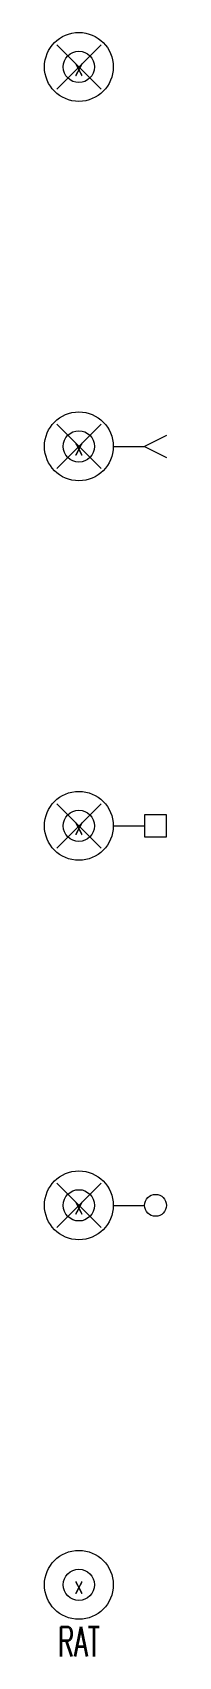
# Model space of a CAD drawing. Header units: metres. Extents: x -162 to 83385, y -62392 to -1971.
# Drawn here: x 35501 to 35829, y -26394 to -22038 of the extents above; entities that cross this region are included whole.
import ezdxf
from ezdxf.enums import TextEntityAlignment as Align

# ---------------------------------------------------------------- set-up
doc = ezdxf.new("R2010")
doc.units = ezdxf.units.M
doc.header["$LTSCALE"] = 0.5
for name, color, linetype, lineweight in [('ELIN_Attribut_01_Produkt_ID', 7, 'Continuous', 0), ('ELIN_Attribut_02_Stromkreis', 7, 'Continuous', 0), ('ELIN_Attribut_03_Verteilerbereich', 7, 'Continuous', 0), ('ELIN_Attribut_04_Montagehoehe', 7, 'Continuous', 0), ('ELIN_Attribut_05_Montageart', 7, 'Continuous', 0), ('ELIN_Attribut_06_Tuernummer', 7, 'Continuous', 0), ('ELIN_Attribut_07_Bemerkung', 7, 'Continuous', 0), ('ELIN_Attribut_08_Adresse', 7, 'Continuous', 0), ('ELIN_Attribut_10_AKZ1', 7, 'Continuous', 0), ('ELIN_Attribut_11_AKZ2', 7, 'Continuous', 0), ('ELIN_Attribut_12_Sonstiges1', 7, 'Continuous', 0), ('ELIN_Attribut_13_Sonstiges2', 7, 'Continuous', 0), ('ELIN_Attribut_14_Bauteil', 7, 'Continuous', 0), ('ELIN_Attribut_15_Ebene', 7, 'Continuous', 0), ('ELIN_Attribut_16_Raumnummer', 7, 'Continuous', 0), ('ELIN_Attribut_17_Raumname', 7, 'Continuous', 0), ('ELIN_Attribut_18_Montageabschnitt', 7, 'Continuous', 0), ('ELIN_Attribut_Basispunkt', 2, 'Continuous', 0), ('ELIN_Attribute_GEMOS', 11, 'Continuous', 0), ('ELIN_SWS_WA_SI Lichtruf', 6, 'Continuous', 0)]:
    doc.layers.add(name, color=color, linetype=linetype, lineweight=lineweight)
doc.layers.get('0').off()
doc.styles.add('CARLO_ET', font='ROMANS.shx', dxfattribs={"width": 0.6})
doc.styles.add('ELIN_Attribute', font='isocp.shx', dxfattribs={"width": 0.8})

# ---------------------------------------------------------------- blocks, each defined once
blk = doc.blocks.new('ELIN_SWS_RUFTASTER')
at = {"color": 0}
for p, q in [((59.4, -59.4), (-59.4, 59.4)), ((59.4, 59.4), (-59.4, -59.4))]:
    blk.add_line(p, q, dxfattribs=at)
for radius in [92.4, 42]:
    blk.add_circle((0, 0), radius, dxfattribs=at)
at = {"layer": 'ELIN_Attribut_01_Produkt_ID', "style": 'ELIN_Attribute', "width": 0.8, "flags": 8}
blk.add_attdef('01_PRODUKT_ID', text='', height=150, dxfattribs=at).set_placement((0, -169.5, 0), align=Align.TOP_CENTER)
at = {"layer": 'ELIN_Attribut_02_Stromkreis', "style": 'ELIN_Attribute', "width": 0.8, "flags": 8}
blk.add_attdef('02_STROMKREIS', text='', height=150, dxfattribs=at).set_placement((0, 150, 0), align=Align.CENTER)
at = {"layer": 'ELIN_Attribut_03_Verteilerbereich', "style": 'ELIN_Attribute', "width": 0.8, "flags": 8}
blk.add_attdef('03_VERTEILERBEREICH', (198.4, -672.7, 0), '', height=125, dxfattribs=at)
at = {"layer": 'ELIN_Attribut_04_Montagehoehe', "style": 'ELIN_Attribute', "width": 0.8, "flags": 8}
blk.add_attdef('04_MONTAGEHOEHE', text='', height=125, dxfattribs=at).set_placement((-424.5, -54.7, 0), align=Align.RIGHT)
at = {"layer": 'ELIN_Attribut_05_Montageart', "style": 'ELIN_Attribute', "width": 0.8, "flags": 8}
blk.add_attdef('05_MONTAGEART', (400.3, -54.7, 0), '', height=125, dxfattribs=at)
at = {"layer": 'ELIN_Attribut_06_Tuernummer', "style": 'ELIN_Attribute', "width": 0.8, "flags": 8}
blk.add_attdef('06_TUERNUMMER', text='', height=125, dxfattribs=at).set_placement((-424.9, -254.7, 0), align=Align.RIGHT)
at = {"layer": 'ELIN_Attribut_07_Bemerkung', "style": 'ELIN_Attribute', "width": 0.8, "flags": 8}
blk.add_attdef('07_BEMERKUNG', (198.4, -844.5, 0), '', height=125, dxfattribs=at)
at = {"layer": 'ELIN_Attribut_08_Adresse', "style": 'ELIN_Attribute', "width": 0.8, "flags": 8}
blk.add_attdef('08_ADRESSE', (198.4, -1100.6, 0), '', height=125, dxfattribs=at)
at = {"layer": 'ELIN_Attribut_10_AKZ1', "style": 'ELIN_Attribute', "width": 0.8, "flags": 8}
blk.add_attdef('10_AKZ1', (195.8, -1466.6, 0), '', height=125, dxfattribs=at)
at = {"layer": 'ELIN_Attribut_11_AKZ2', "style": 'ELIN_Attribute', "width": 0.8, "flags": 8}
blk.add_attdef('11_AKZ2', (195.8, -1622.9, 0), '', height=125, dxfattribs=at)
at = {"layer": 'ELIN_Attribut_12_Sonstiges1', "style": 'ELIN_Attribute', "width": 0.8, "flags": 8}
blk.add_attdef('12_SONSTIGES1', (198.4, -2000.7, 0), '', height=125, dxfattribs=at)
at = {"layer": 'ELIN_Attribut_13_Sonstiges2', "style": 'ELIN_Attribute', "width": 0.8, "flags": 8}
blk.add_attdef('13_SONSTIGES2', (198.4, -2151.6, 0), '', height=125, dxfattribs=at)
at = {"layer": 'ELIN_Attribut_14_Bauteil', "style": 'ELIN_Attribute', "width": 0.8, "flags": 8}
blk.add_attdef('14_BAUTEIL', (198.4, -2971.1, 0), '', height=125, dxfattribs=at)
at = {"layer": 'ELIN_Attribut_15_Ebene', "style": 'ELIN_Attribute', "width": 0.8, "flags": 8}
blk.add_attdef('15_EBENE', (198.4, -3118.3, 0), '', height=125, dxfattribs=at)
at = {"layer": 'ELIN_Attribut_16_Raumnummer', "style": 'ELIN_Attribute', "width": 0.8, "flags": 8}
blk.add_attdef('16_RAUMNUMMER', (198.4, -3312.6, 0), '', height=125, dxfattribs=at)
at = {"layer": 'ELIN_Attribut_17_Raumname', "style": 'ELIN_Attribute', "width": 0.8, "flags": 8}
blk.add_attdef('17_RAUMNAME', (198.4, -3469.1, 0), '', height=125, dxfattribs=at)
at = {"layer": 'ELIN_Attribut_18_Montageabschnitt', "style": 'ELIN_Attribute', "width": 0.8, "flags": 8}
blk.add_attdef('18_MONTAGEABSCHNITT', (198.4, -3670.1, 0), '', height=125, dxfattribs=at)
at = {"layer": 'ELIN_Attribut_Basispunkt', "style": 'ELIN_Attribute', "width": 0.8, "flags": 8}
blk.add_attdef('Basispunkt', text='', height=50, dxfattribs=at).set_placement((0, 0), align=Align.MIDDLE)
at = {"layer": 'ELIN_Attribute_GEMOS', "style": 'ELIN_Attribute', "width": 0.6, "flags": 8}
for tag, p in [('G01_PRO02ID', (1620.5, 183.6)), ('G02_BEZEICHNUNG', (1620.5, -14.6, 0)), ('G03_DESCRIPTION', (1620.5, -204.4, 0)), ('G04_GEMOS-SYMBOL', (1623.8, -404.4, 0)), ('G05_GEMOS-TYP', (1623.8, -604.4, 0)), ('G06_ORTSKENNUNG', (1620.5, -804.4, 0)), ('G08_FREI1', (1620.5, -1004.4, 0)), ('G08_FREI2', (1620.5, -1204.4, 0))]:
    blk.add_attdef(tag, p, '', height=125, dxfattribs=at)
blk = doc.blocks.new('ELIN_SWS_RUFTASTER_ZUG')
at = {"color": 0}
for p, q in [((59.4, 59.4), (-59.4, -59.4)), ((59.4, -59.4), (-59.4, 59.4)), ((92.4, 0), (176.4, 0)), ((235.2, 29.4), (176.4, 0)), ((176.4, 0), (235.2, -29.4))]:
    blk.add_line(p, q, dxfattribs=at)
for radius in [92.4, 42]:
    blk.add_circle((0, 0), radius, dxfattribs=at)
at = {"layer": 'ELIN_Attribut_01_Produkt_ID', "style": 'ELIN_Attribute', "width": 0.8, "flags": 8}
blk.add_attdef('01_PRODUKT_ID', text='', height=150, dxfattribs=at).set_placement((0, -169.5, 0), align=Align.TOP_CENTER)
at = {"layer": 'ELIN_Attribut_02_Stromkreis', "style": 'ELIN_Attribute', "width": 0.8, "flags": 8}
blk.add_attdef('02_STROMKREIS', text='', height=150, dxfattribs=at).set_placement((0, 150, 0), align=Align.CENTER)
at = {"layer": 'ELIN_Attribut_03_Verteilerbereich', "style": 'ELIN_Attribute', "width": 0.8, "flags": 8}
blk.add_attdef('03_VERTEILERBEREICH', (198.4, -672.7, 0), '', height=125, dxfattribs=at)
at = {"layer": 'ELIN_Attribut_04_Montagehoehe', "style": 'ELIN_Attribute', "width": 0.8, "flags": 8}
blk.add_attdef('04_MONTAGEHOEHE', text='', height=125, dxfattribs=at).set_placement((-424.5, -54.7, 0), align=Align.RIGHT)
at = {"layer": 'ELIN_Attribut_05_Montageart', "style": 'ELIN_Attribute', "width": 0.8, "flags": 8}
blk.add_attdef('05_MONTAGEART', (400.3, -54.7, 0), '', height=125, dxfattribs=at)
at = {"layer": 'ELIN_Attribut_06_Tuernummer', "style": 'ELIN_Attribute', "width": 0.8, "flags": 8}
blk.add_attdef('06_TUERNUMMER', text='', height=125, dxfattribs=at).set_placement((-424.9, -254.7, 0), align=Align.RIGHT)
at = {"layer": 'ELIN_Attribut_07_Bemerkung', "style": 'ELIN_Attribute', "width": 0.8, "flags": 8}
blk.add_attdef('07_BEMERKUNG', (198.4, -844.5, 0), '', height=125, dxfattribs=at)
at = {"layer": 'ELIN_Attribut_08_Adresse', "style": 'ELIN_Attribute', "width": 0.8, "flags": 8}
blk.add_attdef('08_ADRESSE', (198.4, -1100.6, 0), '', height=125, dxfattribs=at)
at = {"layer": 'ELIN_Attribut_10_AKZ1', "style": 'ELIN_Attribute', "width": 0.8, "flags": 8}
blk.add_attdef('10_AKZ1', (195.8, -1466.6, 0), '', height=125, dxfattribs=at)
at = {"layer": 'ELIN_Attribut_11_AKZ2', "style": 'ELIN_Attribute', "width": 0.8, "flags": 8}
blk.add_attdef('11_AKZ2', (195.8, -1622.9, 0), '', height=125, dxfattribs=at)
at = {"layer": 'ELIN_Attribut_12_Sonstiges1', "style": 'ELIN_Attribute', "width": 0.8, "flags": 8}
blk.add_attdef('12_SONSTIGES1', (198.4, -2000.7, 0), '', height=125, dxfattribs=at)
at = {"layer": 'ELIN_Attribut_13_Sonstiges2', "style": 'ELIN_Attribute', "width": 0.8, "flags": 8}
blk.add_attdef('13_SONSTIGES2', (198.4, -2151.6, 0), '', height=125, dxfattribs=at)
at = {"layer": 'ELIN_Attribut_14_Bauteil', "style": 'ELIN_Attribute', "width": 0.8, "flags": 8}
blk.add_attdef('14_BAUTEIL', (198.4, -2971.1, 0), '', height=125, dxfattribs=at)
at = {"layer": 'ELIN_Attribut_15_Ebene', "style": 'ELIN_Attribute', "width": 0.8, "flags": 8}
blk.add_attdef('15_EBENE', (198.4, -3118.3, 0), '', height=125, dxfattribs=at)
at = {"layer": 'ELIN_Attribut_16_Raumnummer', "style": 'ELIN_Attribute', "width": 0.8, "flags": 8}
blk.add_attdef('16_RAUMNUMMER', (198.4, -3312.6, 0), '', height=125, dxfattribs=at)
at = {"layer": 'ELIN_Attribut_17_Raumname', "style": 'ELIN_Attribute', "width": 0.8, "flags": 8}
blk.add_attdef('17_RAUMNAME', (198.4, -3469.1, 0), '', height=125, dxfattribs=at)
at = {"layer": 'ELIN_Attribut_18_Montageabschnitt', "style": 'ELIN_Attribute', "width": 0.8, "flags": 8}
blk.add_attdef('18_MONTAGEABSCHNITT', (198.4, -3670.1, 0), '', height=125, dxfattribs=at)
at = {"layer": 'ELIN_Attribut_Basispunkt', "style": 'ELIN_Attribute', "width": 0.8, "flags": 8}
blk.add_attdef('Basispunkt', text='', height=50, dxfattribs=at).set_placement((0, 0), align=Align.MIDDLE)
at = {"layer": 'ELIN_Attribute_GEMOS', "style": 'ELIN_Attribute', "width": 0.6, "flags": 8}
for tag, p in [('G01_PRO02ID', (1620.5, 183.6)), ('G02_BEZEICHNUNG', (1620.5, -14.6, 0)), ('G03_DESCRIPTION', (1620.5, -204.4, 0)), ('G04_GEMOS-SYMBOL', (1623.8, -404.4, 0)), ('G05_GEMOS-TYP', (1623.8, -604.4, 0)), ('G06_ORTSKENNUNG', (1620.5, -804.4, 0)), ('G08_FREI1', (1620.5, -1004.4, 0)), ('G08_FREI2', (1620.5, -1204.4, 0))]:
    blk.add_attdef(tag, p, '', height=125, dxfattribs=at)
blk = doc.blocks.new('ELIN_SWS_BIRNTASTER')
at = {"color": 0}
for p, q in [((59.4, 59.4), (-59.4, -59.4)), ((59.4, -59.4), (-59.4, 59.4)), ((92.4, 0), (176.4, 0))]:
    blk.add_line(p, q, dxfattribs=at)
for centre, radius in [((0, 0), 92.4), ((0, 0), 42), ((205.8, 0), 29.4)]:
    blk.add_circle(centre, radius, dxfattribs=at)
at = {"layer": 'ELIN_Attribut_01_Produkt_ID', "style": 'ELIN_Attribute', "width": 0.8, "flags": 8}
blk.add_attdef('01_PRODUKT_ID', text='', height=150, dxfattribs=at).set_placement((0, -169.5, 0), align=Align.TOP_CENTER)
at = {"layer": 'ELIN_Attribut_02_Stromkreis', "style": 'ELIN_Attribute', "width": 0.8, "flags": 8}
blk.add_attdef('02_STROMKREIS', text='', height=150, dxfattribs=at).set_placement((0, 150, 0), align=Align.CENTER)
at = {"layer": 'ELIN_Attribut_03_Verteilerbereich', "style": 'ELIN_Attribute', "width": 0.8, "flags": 8}
blk.add_attdef('03_VERTEILERBEREICH', (198.4, -672.7, 0), '', height=125, dxfattribs=at)
at = {"layer": 'ELIN_Attribut_04_Montagehoehe', "style": 'ELIN_Attribute', "width": 0.8, "flags": 8}
blk.add_attdef('04_MONTAGEHOEHE', text='', height=125, dxfattribs=at).set_placement((-424.5, -54.7, 0), align=Align.RIGHT)
at = {"layer": 'ELIN_Attribut_05_Montageart', "style": 'ELIN_Attribute', "width": 0.8, "flags": 8}
blk.add_attdef('05_MONTAGEART', (400.3, -54.7, 0), '', height=125, dxfattribs=at)
at = {"layer": 'ELIN_Attribut_06_Tuernummer', "style": 'ELIN_Attribute', "width": 0.8, "flags": 8}
blk.add_attdef('06_TUERNUMMER', text='', height=125, dxfattribs=at).set_placement((-424.9, -254.7, 0), align=Align.RIGHT)
at = {"layer": 'ELIN_Attribut_07_Bemerkung', "style": 'ELIN_Attribute', "width": 0.8, "flags": 8}
blk.add_attdef('07_BEMERKUNG', (198.4, -844.5, 0), '', height=125, dxfattribs=at)
at = {"layer": 'ELIN_Attribut_08_Adresse', "style": 'ELIN_Attribute', "width": 0.8, "flags": 8}
blk.add_attdef('08_ADRESSE', (198.4, -1100.6, 0), '', height=125, dxfattribs=at)
at = {"layer": 'ELIN_Attribut_10_AKZ1', "style": 'ELIN_Attribute', "width": 0.8, "flags": 8}
blk.add_attdef('10_AKZ1', (195.8, -1466.6, 0), '', height=125, dxfattribs=at)
at = {"layer": 'ELIN_Attribut_11_AKZ2', "style": 'ELIN_Attribute', "width": 0.8, "flags": 8}
blk.add_attdef('11_AKZ2', (195.8, -1622.9, 0), '', height=125, dxfattribs=at)
at = {"layer": 'ELIN_Attribut_12_Sonstiges1', "style": 'ELIN_Attribute', "width": 0.8, "flags": 8}
blk.add_attdef('12_SONSTIGES1', (198.4, -2000.7, 0), '', height=125, dxfattribs=at)
at = {"layer": 'ELIN_Attribut_13_Sonstiges2', "style": 'ELIN_Attribute', "width": 0.8, "flags": 8}
blk.add_attdef('13_SONSTIGES2', (198.4, -2151.6, 0), '', height=125, dxfattribs=at)
at = {"layer": 'ELIN_Attribut_14_Bauteil', "style": 'ELIN_Attribute', "width": 0.8, "flags": 8}
blk.add_attdef('14_BAUTEIL', (198.4, -2971.1, 0), '', height=125, dxfattribs=at)
at = {"layer": 'ELIN_Attribut_15_Ebene', "style": 'ELIN_Attribute', "width": 0.8, "flags": 8}
blk.add_attdef('15_EBENE', (198.4, -3118.3, 0), '', height=125, dxfattribs=at)
at = {"layer": 'ELIN_Attribut_16_Raumnummer', "style": 'ELIN_Attribute', "width": 0.8, "flags": 8}
blk.add_attdef('16_RAUMNUMMER', (198.4, -3312.6, 0), '', height=125, dxfattribs=at)
at = {"layer": 'ELIN_Attribut_17_Raumname', "style": 'ELIN_Attribute', "width": 0.8, "flags": 8}
blk.add_attdef('17_RAUMNAME', (198.4, -3469.1, 0), '', height=125, dxfattribs=at)
at = {"layer": 'ELIN_Attribut_18_Montageabschnitt', "style": 'ELIN_Attribute', "width": 0.8, "flags": 8}
blk.add_attdef('18_MONTAGEABSCHNITT', (198.4, -3670.1, 0), '', height=125, dxfattribs=at)
at = {"layer": 'ELIN_Attribut_Basispunkt', "style": 'ELIN_Attribute', "width": 0.8, "flags": 8}
blk.add_attdef('Basispunkt', text='', height=50, dxfattribs=at).set_placement((0, 0), align=Align.MIDDLE)
at = {"layer": 'ELIN_Attribute_GEMOS', "style": 'ELIN_Attribute', "width": 0.6, "flags": 8}
for tag, p in [('G01_PRO02ID', (1620.5, 183.6)), ('G02_BEZEICHNUNG', (1620.5, -14.6, 0)), ('G03_DESCRIPTION', (1620.5, -204.4, 0)), ('G04_GEMOS-SYMBOL', (1623.8, -404.4, 0)), ('G05_GEMOS-TYP', (1623.8, -604.4, 0)), ('G06_ORTSKENNUNG', (1620.5, -804.4, 0)), ('G08_FREI1', (1620.5, -1004.4, 0)), ('G08_FREI2', (1620.5, -1204.4, 0))]:
    blk.add_attdef(tag, p, '', height=125, dxfattribs=at)
blk = doc.blocks.new('ELIN_SWS_RUFABSTELLTASTER')
at = {"color": 0}
for radius in [92.4, 42]:
    blk.add_circle((0, 0), radius, dxfattribs=at)
at = {"color": 0, "style": 'CARLO_ET', "width": 0.6}
blk.add_text('RAT', height=80, dxfattribs=at).set_placement((0, -152.4), align=Align.MIDDLE_CENTER)
at = {"layer": 'ELIN_Attribut_01_Produkt_ID', "style": 'ELIN_Attribute', "width": 0.8, "flags": 8}
blk.add_attdef('01_PRODUKT_ID', text='', height=150, dxfattribs=at).set_placement((0, -221.3, 0), align=Align.TOP_CENTER)
at = {"layer": 'ELIN_Attribut_02_Stromkreis', "style": 'ELIN_Attribute', "width": 0.8, "flags": 8}
blk.add_attdef('02_STROMKREIS', text='', height=150, dxfattribs=at).set_placement((0, 150, 0), align=Align.CENTER)
at = {"layer": 'ELIN_Attribut_03_Verteilerbereich', "style": 'ELIN_Attribute', "width": 0.8, "flags": 8}
blk.add_attdef('03_VERTEILERBEREICH', (198.4, -672.7, 0), '', height=125, dxfattribs=at)
at = {"layer": 'ELIN_Attribut_04_Montagehoehe', "style": 'ELIN_Attribute', "width": 0.8, "flags": 8}
blk.add_attdef('04_MONTAGEHOEHE', text='', height=125, dxfattribs=at).set_placement((-424.5, -54.7, 0), align=Align.RIGHT)
at = {"layer": 'ELIN_Attribut_05_Montageart', "style": 'ELIN_Attribute', "width": 0.8, "flags": 8}
blk.add_attdef('05_MONTAGEART', (400.3, -54.7, 0), '', height=125, dxfattribs=at)
at = {"layer": 'ELIN_Attribut_06_Tuernummer', "style": 'ELIN_Attribute', "width": 0.8, "flags": 8}
blk.add_attdef('06_TUERNUMMER', text='', height=125, dxfattribs=at).set_placement((-424.9, -254.7, 0), align=Align.RIGHT)
at = {"layer": 'ELIN_Attribut_07_Bemerkung', "style": 'ELIN_Attribute', "width": 0.8, "flags": 8}
blk.add_attdef('07_BEMERKUNG', (198.4, -844.5, 0), '', height=125, dxfattribs=at)
at = {"layer": 'ELIN_Attribut_08_Adresse', "style": 'ELIN_Attribute', "width": 0.8, "flags": 8}
blk.add_attdef('08_ADRESSE', (198.4, -1100.6, 0), '', height=125, dxfattribs=at)
at = {"layer": 'ELIN_Attribut_10_AKZ1', "style": 'ELIN_Attribute', "width": 0.8, "flags": 8}
blk.add_attdef('10_AKZ1', (195.8, -1466.6, 0), '', height=125, dxfattribs=at)
at = {"layer": 'ELIN_Attribut_11_AKZ2', "style": 'ELIN_Attribute', "width": 0.8, "flags": 8}
blk.add_attdef('11_AKZ2', (195.8, -1622.9, 0), '', height=125, dxfattribs=at)
at = {"layer": 'ELIN_Attribut_12_Sonstiges1', "style": 'ELIN_Attribute', "width": 0.8, "flags": 8}
blk.add_attdef('12_SONSTIGES1', (198.4, -2000.7, 0), '', height=125, dxfattribs=at)
at = {"layer": 'ELIN_Attribut_13_Sonstiges2', "style": 'ELIN_Attribute', "width": 0.8, "flags": 8}
blk.add_attdef('13_SONSTIGES2', (198.4, -2151.6, 0), '', height=125, dxfattribs=at)
at = {"layer": 'ELIN_Attribut_14_Bauteil', "style": 'ELIN_Attribute', "width": 0.8, "flags": 8}
blk.add_attdef('14_BAUTEIL', (198.4, -2971.1, 0), '', height=125, dxfattribs=at)
at = {"layer": 'ELIN_Attribut_15_Ebene', "style": 'ELIN_Attribute', "width": 0.8, "flags": 8}
blk.add_attdef('15_EBENE', (198.4, -3118.3, 0), '', height=125, dxfattribs=at)
at = {"layer": 'ELIN_Attribut_16_Raumnummer', "style": 'ELIN_Attribute', "width": 0.8, "flags": 8}
blk.add_attdef('16_RAUMNUMMER', (198.4, -3312.6, 0), '', height=125, dxfattribs=at)
at = {"layer": 'ELIN_Attribut_17_Raumname', "style": 'ELIN_Attribute', "width": 0.8, "flags": 8}
blk.add_attdef('17_RAUMNAME', (198.4, -3469.1, 0), '', height=125, dxfattribs=at)
at = {"layer": 'ELIN_Attribut_18_Montageabschnitt', "style": 'ELIN_Attribute', "width": 0.8, "flags": 8}
blk.add_attdef('18_MONTAGEABSCHNITT', (198.4, -3670.1, 0), '', height=125, dxfattribs=at)
at = {"layer": 'ELIN_Attribut_Basispunkt', "style": 'ELIN_Attribute', "width": 0.8, "flags": 8}
blk.add_attdef('Basispunkt', text='', height=50, dxfattribs=at).set_placement((0, 0), align=Align.MIDDLE)
at = {"layer": 'ELIN_Attribute_GEMOS', "style": 'ELIN_Attribute', "width": 0.6, "flags": 8}
for tag, p in [('G01_PRO02ID', (1620.5, 183.6)), ('G02_BEZEICHNUNG', (1620.5, -14.6, 0)), ('G03_DESCRIPTION', (1620.5, -204.4, 0)), ('G04_GEMOS-SYMBOL', (1623.8, -404.4, 0)), ('G05_GEMOS-TYP', (1623.8, -604.4, 0)), ('G06_ORTSKENNUNG', (1620.5, -804.4, 0)), ('G08_FREI1', (1620.5, -1004.4, 0)), ('G08_FREI2', (1620.5, -1204.4, 0))]:
    blk.add_attdef(tag, p, '', height=125, dxfattribs=at)
blk = doc.blocks.new('ELIN_SWS_RUFTASTER_PNEUMATISCH')
at = {"color": 0}
for p, q in [((59.4, -59.4), (-59.4, 59.4)), ((59.4, 59.4), (-59.4, -59.4)), ((235.2, 29.4), (176.4, 29.4)), ((176.4, 29.4), (176.4, -29.4)), ((235.2, -29.4), (235.2, 29.4)), ((92.4, 0), (176.4, 0)), ((176.4, -29.4), (235.2, -29.4))]:
    blk.add_line(p, q, dxfattribs=at)
for radius in [92.4, 42]:
    blk.add_circle((0, 0), radius, dxfattribs=at)
at = {"layer": 'ELIN_Attribut_01_Produkt_ID', "style": 'ELIN_Attribute', "width": 0.8, "flags": 8}
blk.add_attdef('01_PRODUKT_ID', text='', height=150, dxfattribs=at).set_placement((0, -169.5, 0), align=Align.TOP_CENTER)
at = {"layer": 'ELIN_Attribut_02_Stromkreis', "style": 'ELIN_Attribute', "width": 0.8, "flags": 8}
blk.add_attdef('02_STROMKREIS', text='', height=150, dxfattribs=at).set_placement((0, 150, 0), align=Align.CENTER)
at = {"layer": 'ELIN_Attribut_03_Verteilerbereich', "style": 'ELIN_Attribute', "width": 0.8, "flags": 8}
blk.add_attdef('03_VERTEILERBEREICH', (198.4, -672.7, 0), '', height=125, dxfattribs=at)
at = {"layer": 'ELIN_Attribut_04_Montagehoehe', "style": 'ELIN_Attribute', "width": 0.8, "flags": 8}
blk.add_attdef('04_MONTAGEHOEHE', text='', height=125, dxfattribs=at).set_placement((-424.5, -54.7, 0), align=Align.RIGHT)
at = {"layer": 'ELIN_Attribut_05_Montageart', "style": 'ELIN_Attribute', "width": 0.8, "flags": 8}
blk.add_attdef('05_MONTAGEART', (400.3, -54.7, 0), '', height=125, dxfattribs=at)
at = {"layer": 'ELIN_Attribut_06_Tuernummer', "style": 'ELIN_Attribute', "width": 0.8, "flags": 8}
blk.add_attdef('06_TUERNUMMER', text='', height=125, dxfattribs=at).set_placement((-424.9, -254.7, 0), align=Align.RIGHT)
at = {"layer": 'ELIN_Attribut_07_Bemerkung', "style": 'ELIN_Attribute', "width": 0.8, "flags": 8}
blk.add_attdef('07_BEMERKUNG', (198.4, -844.5, 0), '', height=125, dxfattribs=at)
at = {"layer": 'ELIN_Attribut_08_Adresse', "style": 'ELIN_Attribute', "width": 0.8, "flags": 8}
blk.add_attdef('08_ADRESSE', (198.4, -1100.6, 0), '', height=125, dxfattribs=at)
at = {"layer": 'ELIN_Attribut_10_AKZ1', "style": 'ELIN_Attribute', "width": 0.8, "flags": 8}
blk.add_attdef('10_AKZ1', (195.8, -1466.6, 0), '', height=125, dxfattribs=at)
at = {"layer": 'ELIN_Attribut_11_AKZ2', "style": 'ELIN_Attribute', "width": 0.8, "flags": 8}
blk.add_attdef('11_AKZ2', (195.8, -1622.9, 0), '', height=125, dxfattribs=at)
at = {"layer": 'ELIN_Attribut_12_Sonstiges1', "style": 'ELIN_Attribute', "width": 0.8, "flags": 8}
blk.add_attdef('12_SONSTIGES1', (198.4, -2000.7, 0), '', height=125, dxfattribs=at)
at = {"layer": 'ELIN_Attribut_13_Sonstiges2', "style": 'ELIN_Attribute', "width": 0.8, "flags": 8}
blk.add_attdef('13_SONSTIGES2', (198.4, -2151.6, 0), '', height=125, dxfattribs=at)
at = {"layer": 'ELIN_Attribut_14_Bauteil', "style": 'ELIN_Attribute', "width": 0.8, "flags": 8}
blk.add_attdef('14_BAUTEIL', (198.4, -2971.1, 0), '', height=125, dxfattribs=at)
at = {"layer": 'ELIN_Attribut_15_Ebene', "style": 'ELIN_Attribute', "width": 0.8, "flags": 8}
blk.add_attdef('15_EBENE', (198.4, -3118.3, 0), '', height=125, dxfattribs=at)
at = {"layer": 'ELIN_Attribut_16_Raumnummer', "style": 'ELIN_Attribute', "width": 0.8, "flags": 8}
blk.add_attdef('16_RAUMNUMMER', (198.4, -3312.6, 0), '', height=125, dxfattribs=at)
at = {"layer": 'ELIN_Attribut_17_Raumname', "style": 'ELIN_Attribute', "width": 0.8, "flags": 8}
blk.add_attdef('17_RAUMNAME', (198.4, -3469.1, 0), '', height=125, dxfattribs=at)
at = {"layer": 'ELIN_Attribut_18_Montageabschnitt', "style": 'ELIN_Attribute', "width": 0.8, "flags": 8}
blk.add_attdef('18_MONTAGEABSCHNITT', (198.4, -3670.1, 0), '', height=125, dxfattribs=at)
at = {"layer": 'ELIN_Attribut_Basispunkt', "style": 'ELIN_Attribute', "width": 0.8, "flags": 8}
blk.add_attdef('Basispunkt', text='', height=50, dxfattribs=at).set_placement((0, 0), align=Align.MIDDLE)
at = {"layer": 'ELIN_Attribute_GEMOS', "style": 'ELIN_Attribute', "width": 0.6, "flags": 8}
for tag, p in [('G01_PRO02ID', (1620.5, 183.6)), ('G02_BEZEICHNUNG', (1620.5, -14.6, 0)), ('G03_DESCRIPTION', (1620.5, -204.4, 0)), ('G04_GEMOS-SYMBOL', (1623.8, -404.4, 0)), ('G05_GEMOS-TYP', (1623.8, -604.4, 0)), ('G06_ORTSKENNUNG', (1620.5, -804.4, 0)), ('G08_FREI1', (1620.5, -1004.4, 0)), ('G08_FREI2', (1620.5, -1204.4, 0))]:
    blk.add_attdef(tag, p, '', height=125, dxfattribs=at)

msp = doc.modelspace()

# ---------------------------------------------------------------- block references
at = {"layer": 'ELIN_SWS_WA_SI Lichtruf', "lineweight": 0}
ref = msp.add_blockref('ELIN_SWS_RUFTASTER', (35593.6, -22130.5), dxfattribs=at)
ref.add_attrib('Basispunkt', 'x', dxfattribs={"layer": 'ELIN_Attribut_Basispunkt', "height": 50, "style": 'ELIN_Attribute', "width": 0.8}).set_placement((35593.6, -22130.5), align=Align.MIDDLE)
ref = msp.add_blockref('ELIN_SWS_RUFTASTER_ZUG', (35593.6, -23148.4), dxfattribs=at)
ref.add_attrib('Basispunkt', 'x', dxfattribs={"layer": 'ELIN_Attribut_Basispunkt', "height": 50, "style": 'ELIN_Attribute', "width": 0.8}).set_placement((35593.6, -23148.4), align=Align.MIDDLE)
ref = msp.add_blockref('ELIN_SWS_RUFTASTER_PNEUMATISCH', (35593.6, -24166.3), dxfattribs=at)
ref.add_attrib('Basispunkt', 'x', dxfattribs={"layer": 'ELIN_Attribut_Basispunkt', "height": 50, "style": 'ELIN_Attribute', "width": 0.8}).set_placement((35593.6, -24166.3), align=Align.MIDDLE)
ref = msp.add_blockref('ELIN_SWS_BIRNTASTER', (35593.6, -25184.2), dxfattribs=at)
ref.add_attrib('Basispunkt', 'x', dxfattribs={"layer": 'ELIN_Attribut_Basispunkt', "height": 50, "style": 'ELIN_Attribute', "width": 0.8}).set_placement((35593.6, -25184.2), align=Align.MIDDLE)
ref = msp.add_blockref('ELIN_SWS_RUFABSTELLTASTER', (35593.6, -26202.1), dxfattribs=at)
ref.add_attrib('Basispunkt', 'x', dxfattribs={"layer": 'ELIN_Attribut_Basispunkt', "height": 50, "style": 'ELIN_Attribute', "width": 0.8}).set_placement((35593.6, -26202.1), align=Align.MIDDLE)

doc.saveas('drawing.dxf')
